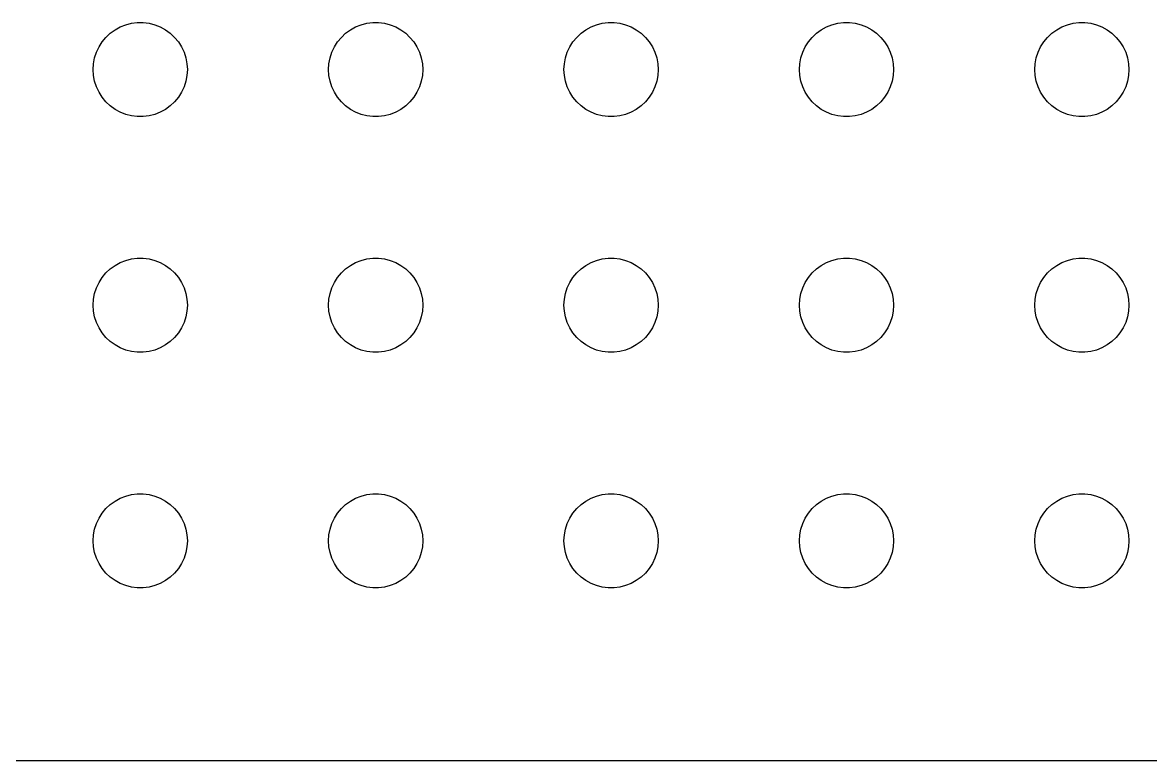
# Model space of a CAD drawing. Header units: metres. Extents: x -134 to 134, y 290 to 736.
# Drawn here: x -3.75 to 32.18, y 290.01 to 313.5 of the extents above; entities that cross this region are included whole.
import ezdxf

# ---------------------------------------------------------------- set-up
doc = ezdxf.new("R2010")
doc.units = ezdxf.units.M

msp = doc.modelspace()

# ---------------------------------------------------------------- linework, layer by layer
for p, q in [((-0.80373, 313.266), (-0.63866, 313.357)), ((-0.63866, 313.357), (-0.46352, 313.427)), ((-0.46352, 313.427), (-0.28107, 313.473)), ((-0.28107, 313.473), (-0.09418, 313.497)), ((-0.09418, 313.497), (0.09418, 313.497)), ((0.09418, 313.497), (0.28107, 313.473)), ((0.28107, 313.473), (0.46352, 313.427)), ((0.46352, 313.427), (0.63866, 313.357)), ((0.63866, 313.357), (0.80373, 313.266)), ((6.69626, 313.266), (6.86133, 313.357)), ((6.86133, 313.357), (7.03647, 313.427)), ((7.03647, 313.427), (7.21892, 313.473)), ((7.21892, 313.473), (7.40581, 313.497)), ((7.40581, 313.497), (7.59418, 313.497)), ((7.59418, 313.497), (7.78107, 313.473)), ((7.78107, 313.473), (7.96352, 313.427)), ((7.96352, 313.427), (8.13866, 313.357)), ((8.13866, 313.357), (8.30373, 313.266)), ((14.1963, 313.266), (14.3613, 313.357)), ((14.3613, 313.357), (14.5365, 313.427)), ((14.5365, 313.427), (14.7189, 313.473)), ((14.7189, 313.473), (14.9058, 313.497)), ((14.9058, 313.497), (15.0942, 313.497)), ((15.0942, 313.497), (15.2811, 313.473)), ((15.2811, 313.473), (15.4635, 313.427)), ((15.4635, 313.427), (15.6387, 313.357)), ((15.6387, 313.357), (15.8037, 313.266)), ((21.6963, 313.266), (21.8613, 313.357)), ((21.8613, 313.357), (22.0365, 313.427)), ((22.0365, 313.427), (22.2189, 313.473)), ((22.2189, 313.473), (22.4058, 313.497)), ((22.4058, 313.497), (22.5942, 313.497)), ((22.5942, 313.497), (22.7811, 313.473)), ((22.7811, 313.473), (22.9635, 313.427)), ((22.9635, 313.427), (23.1387, 313.357)), ((23.1387, 313.357), (23.3037, 313.266)), ((29.1963, 313.266), (29.3613, 313.357)), ((29.3613, 313.357), (29.5365, 313.427)), ((29.5365, 313.427), (29.7189, 313.473)), ((29.7189, 313.473), (29.9058, 313.497)), ((29.9058, 313.497), (30.0942, 313.497)), ((30.0942, 313.497), (30.2811, 313.473)), ((30.2811, 313.473), (30.4635, 313.427)), ((30.4635, 313.427), (30.6387, 313.357)), ((30.6387, 313.357), (30.8037, 313.266)), ((-1.21352, 312.882), (-1.09344, 313.027)), ((-1.09344, 313.027), (-0.95613, 313.156)), ((-0.95613, 313.156), (-0.80373, 313.266)), ((0.80373, 313.266), (0.95613, 313.156)), ((0.95613, 313.156), (1.09344, 313.027)), ((1.09344, 313.027), (1.21352, 312.882)), ((6.28647, 312.882), (6.40654, 313.027)), ((6.40654, 313.027), (6.54385, 313.156)), ((6.54385, 313.156), (6.69626, 313.266)), ((8.30373, 313.266), (8.45613, 313.156)), ((8.45613, 313.156), (8.59344, 313.027)), ((8.59344, 313.027), (8.71352, 312.882)), ((13.7865, 312.882), (13.9065, 313.027)), ((13.9065, 313.027), (14.0439, 313.156)), ((14.0439, 313.156), (14.1963, 313.266)), ((15.8037, 313.266), (15.9561, 313.156)), ((15.9561, 313.156), (16.0934, 313.027)), ((16.0934, 313.027), (16.2135, 312.882)), ((21.2865, 312.882), (21.4065, 313.027)), ((21.4065, 313.027), (21.5439, 313.156)), ((21.5439, 313.156), (21.6963, 313.266)), ((23.3037, 313.266), (23.4561, 313.156)), ((23.4561, 313.156), (23.5934, 313.027)), ((23.5934, 313.027), (23.7135, 312.882)), ((28.7865, 312.882), (28.9065, 313.027)), ((28.9065, 313.027), (29.0439, 313.156)), ((29.0439, 313.156), (29.1963, 313.266)), ((30.8037, 313.266), (30.9561, 313.156)), ((30.9561, 313.156), (31.0934, 313.027)), ((31.0934, 313.027), (31.2135, 312.882)), ((-1.39465, 312.552), (-1.31445, 312.723)), ((-1.31445, 312.723), (-1.21352, 312.882)), ((1.21352, 312.882), (1.31445, 312.723)), ((1.31445, 312.723), (1.39465, 312.552)), ((6.10533, 312.552), (6.18553, 312.723)), ((6.18553, 312.723), (6.28647, 312.882)), ((8.71352, 312.882), (8.81445, 312.723)), ((8.81445, 312.723), (8.89465, 312.552)), ((13.6053, 312.552), (13.6855, 312.723)), ((13.6855, 312.723), (13.7865, 312.882)), ((16.2135, 312.882), (16.3145, 312.723)), ((16.3145, 312.723), (16.3947, 312.552)), ((21.1053, 312.552), (21.1855, 312.723)), ((21.1855, 312.723), (21.2865, 312.882)), ((23.7135, 312.882), (23.8145, 312.723)), ((23.8145, 312.723), (23.8947, 312.552)), ((28.6053, 312.552), (28.6855, 312.723)), ((28.6855, 312.723), (28.7865, 312.882)), ((31.2135, 312.882), (31.3145, 312.723)), ((31.3145, 312.723), (31.3947, 312.552)), ((-1.48816, 312.188), (-1.45287, 312.373)), ((-1.45287, 312.373), (-1.39465, 312.552)), ((1.39465, 312.552), (1.45287, 312.373)), ((1.45287, 312.373), (1.48816, 312.188)), ((6.01183, 312.188), (6.04712, 312.373)), ((6.04712, 312.373), (6.10533, 312.552)), ((8.89465, 312.552), (8.95287, 312.373)), ((8.95287, 312.373), (8.98816, 312.188)), ((13.5118, 312.188), (13.5471, 312.373)), ((13.5471, 312.373), (13.6053, 312.552)), ((16.3947, 312.552), (16.4529, 312.373)), ((16.4529, 312.373), (16.4882, 312.188)), ((21.0118, 312.188), (21.0471, 312.373)), ((21.0471, 312.373), (21.1053, 312.552)), ((23.8947, 312.552), (23.9529, 312.373)), ((23.9529, 312.373), (23.9882, 312.188)), ((28.5118, 312.188), (28.5471, 312.373)), ((28.5471, 312.373), (28.6053, 312.552)), ((31.3947, 312.552), (31.4529, 312.373)), ((31.4529, 312.373), (31.4882, 312.188)), ((-1.5, 312), (-1.48816, 312.188)), ((-1.48816, 311.812), (-1.5, 312)), ((1.48816, 312.188), (1.5, 312)), ((1.5, 312), (1.48816, 311.812)), ((6, 312), (6.01183, 312.188)), ((6.01183, 311.812), (6, 312)), ((8.98816, 312.188), (9, 312)), ((9, 312), (8.98816, 311.812)), ((13.5, 312), (13.5118, 312.188)), ((13.5118, 311.812), (13.5, 312)), ((16.4882, 312.188), (16.5, 312)), ((16.5, 312), (16.4882, 311.812)), ((21, 312), (21.0118, 312.188)), ((21.0118, 311.812), (21, 312)), ((23.9882, 312.188), (24, 312)), ((24, 312), (23.9882, 311.812)), ((28.5, 312), (28.5118, 312.188)), ((28.5118, 311.812), (28.5, 312)), ((31.4882, 312.188), (31.5, 312)), ((31.5, 312), (31.4882, 311.812)), ((-1.45287, 311.627), (-1.48816, 311.812)), ((-1.39465, 311.448), (-1.45287, 311.627)), ((1.45287, 311.627), (1.39465, 311.448)), ((1.48816, 311.812), (1.45287, 311.627)), ((6.04712, 311.627), (6.01183, 311.812)), ((6.10533, 311.448), (6.04712, 311.627)), ((8.95287, 311.627), (8.89465, 311.448)), ((8.98816, 311.812), (8.95287, 311.627)), ((13.5471, 311.627), (13.5118, 311.812)), ((13.6053, 311.448), (13.5471, 311.627)), ((16.4529, 311.627), (16.3947, 311.448)), ((16.4882, 311.812), (16.4529, 311.627)), ((21.0471, 311.627), (21.0118, 311.812)), ((21.1053, 311.448), (21.0471, 311.627)), ((23.9529, 311.627), (23.8947, 311.448)), ((23.9882, 311.812), (23.9529, 311.627)), ((28.5471, 311.627), (28.5118, 311.812)), ((28.6053, 311.448), (28.5471, 311.627)), ((31.4529, 311.627), (31.3947, 311.448)), ((31.4882, 311.812), (31.4529, 311.627)), ((-1.31445, 311.277), (-1.39465, 311.448)), ((-1.21352, 311.118), (-1.31445, 311.277)), ((1.31445, 311.277), (1.21352, 311.118)), ((1.39465, 311.448), (1.31445, 311.277)), ((6.18553, 311.277), (6.10533, 311.448)), ((6.28647, 311.118), (6.18553, 311.277)), ((8.81445, 311.277), (8.71352, 311.118)), ((8.89465, 311.448), (8.81445, 311.277)), ((13.6855, 311.277), (13.6053, 311.448)), ((13.7865, 311.118), (13.6855, 311.277)), ((16.3145, 311.277), (16.2135, 311.118)), ((16.3947, 311.448), (16.3145, 311.277)), ((21.1855, 311.277), (21.1053, 311.448)), ((21.2865, 311.118), (21.1855, 311.277)), ((23.8145, 311.277), (23.7135, 311.118)), ((23.8947, 311.448), (23.8145, 311.277)), ((28.6855, 311.277), (28.6053, 311.448)), ((28.7865, 311.118), (28.6855, 311.277)), ((31.3145, 311.277), (31.2135, 311.118)), ((31.3947, 311.448), (31.3145, 311.277)), ((-1.09344, 310.973), (-1.21352, 311.118)), ((-0.95613, 310.844), (-1.09344, 310.973)), ((-0.80373, 310.734), (-0.95613, 310.844)), ((0.95613, 310.844), (0.80373, 310.734)), ((1.09344, 310.973), (0.95613, 310.844)), ((1.21352, 311.118), (1.09344, 310.973)), ((6.40654, 310.973), (6.28647, 311.118)), ((6.54385, 310.844), (6.40654, 310.973)), ((6.69626, 310.734), (6.54385, 310.844)), ((8.45613, 310.844), (8.30373, 310.734)), ((8.59344, 310.973), (8.45613, 310.844)), ((8.71352, 311.118), (8.59344, 310.973)), ((13.9065, 310.973), (13.7865, 311.118)), ((14.0439, 310.844), (13.9065, 310.973)), ((14.1963, 310.734), (14.0439, 310.844)), ((15.9561, 310.844), (15.8037, 310.734)), ((16.0934, 310.973), (15.9561, 310.844)), ((16.2135, 311.118), (16.0934, 310.973)), ((21.4065, 310.973), (21.2865, 311.118)), ((21.5439, 310.844), (21.4065, 310.973)), ((21.6963, 310.734), (21.5439, 310.844)), ((23.4561, 310.844), (23.3037, 310.734)), ((23.5934, 310.973), (23.4561, 310.844)), ((23.7135, 311.118), (23.5934, 310.973)), ((28.9065, 310.973), (28.7865, 311.118)), ((29.0439, 310.844), (28.9065, 310.973)), ((29.1963, 310.734), (29.0439, 310.844)), ((30.9561, 310.844), (30.8037, 310.734)), ((31.0934, 310.973), (30.9561, 310.844)), ((31.2135, 311.118), (31.0934, 310.973)), ((-0.63866, 310.643), (-0.80373, 310.734)), ((-0.46352, 310.573), (-0.63866, 310.643)), ((-0.28107, 310.527), (-0.46352, 310.573)), ((-0.09418, 310.503), (-0.28107, 310.527)), ((0.09418, 310.503), (-0.09418, 310.503)), ((0.28107, 310.527), (0.09418, 310.503)), ((0.46352, 310.573), (0.28107, 310.527)), ((0.63866, 310.643), (0.46352, 310.573)), ((0.80373, 310.734), (0.63866, 310.643)), ((6.86133, 310.643), (6.69626, 310.734)), ((7.03647, 310.573), (6.86133, 310.643)), ((7.21892, 310.527), (7.03647, 310.573)), ((7.40581, 310.503), (7.21892, 310.527)), ((7.59418, 310.503), (7.40581, 310.503)), ((7.78107, 310.527), (7.59418, 310.503)), ((7.96352, 310.573), (7.78107, 310.527)), ((8.13866, 310.643), (7.96352, 310.573)), ((8.30373, 310.734), (8.13866, 310.643)), ((14.3613, 310.643), (14.1963, 310.734)), ((14.5365, 310.573), (14.3613, 310.643)), ((14.7189, 310.527), (14.5365, 310.573)), ((14.9058, 310.503), (14.7189, 310.527)), ((15.0942, 310.503), (14.9058, 310.503)), ((15.2811, 310.527), (15.0942, 310.503)), ((15.4635, 310.573), (15.2811, 310.527)), ((15.6387, 310.643), (15.4635, 310.573)), ((15.8037, 310.734), (15.6387, 310.643)), ((21.8613, 310.643), (21.6963, 310.734)), ((22.0365, 310.573), (21.8613, 310.643)), ((22.2189, 310.527), (22.0365, 310.573)), ((22.4058, 310.503), (22.2189, 310.527)), ((22.5942, 310.503), (22.4058, 310.503)), ((22.7811, 310.527), (22.5942, 310.503)), ((22.9635, 310.573), (22.7811, 310.527)), ((23.1387, 310.643), (22.9635, 310.573)), ((23.3037, 310.734), (23.1387, 310.643)), ((29.3613, 310.643), (29.1963, 310.734)), ((29.5365, 310.573), (29.3613, 310.643)), ((29.7189, 310.527), (29.5365, 310.573)), ((29.9058, 310.503), (29.7189, 310.527)), ((30.0942, 310.503), (29.9058, 310.503)), ((30.2811, 310.527), (30.0942, 310.503)), ((30.4635, 310.573), (30.2811, 310.527)), ((30.6387, 310.643), (30.4635, 310.573)), ((30.8037, 310.734), (30.6387, 310.643)), ((-0.80373, 305.766), (-0.63866, 305.857)), ((-0.63866, 305.857), (-0.46352, 305.927)), ((-0.46352, 305.927), (-0.28107, 305.973)), ((-0.28107, 305.973), (-0.09418, 305.997)), ((-0.09418, 305.997), (0.09418, 305.997)), ((0.09418, 305.997), (0.28107, 305.973)), ((0.28107, 305.973), (0.46352, 305.927)), ((0.46352, 305.927), (0.63866, 305.857)), ((0.63866, 305.857), (0.80373, 305.766)), ((6.69626, 305.766), (6.86133, 305.857)), ((6.86133, 305.857), (7.03647, 305.927)), ((7.03647, 305.927), (7.21892, 305.973)), ((7.21892, 305.973), (7.40581, 305.997)), ((7.40581, 305.997), (7.59418, 305.997)), ((7.59418, 305.997), (7.78107, 305.973)), ((7.78107, 305.973), (7.96352, 305.927)), ((7.96352, 305.927), (8.13866, 305.857)), ((8.13866, 305.857), (8.30373, 305.766)), ((14.1963, 305.766), (14.3613, 305.857)), ((14.3613, 305.857), (14.5365, 305.927)), ((14.5365, 305.927), (14.7189, 305.973)), ((14.7189, 305.973), (14.9058, 305.997)), ((14.9058, 305.997), (15.0942, 305.997)), ((15.0942, 305.997), (15.2811, 305.973)), ((15.2811, 305.973), (15.4635, 305.927)), ((15.4635, 305.927), (15.6387, 305.857)), ((15.6387, 305.857), (15.8037, 305.766)), ((21.6963, 305.766), (21.8613, 305.857)), ((21.8613, 305.857), (22.0365, 305.927)), ((22.0365, 305.927), (22.2189, 305.973)), ((22.2189, 305.973), (22.4058, 305.997)), ((22.4058, 305.997), (22.5942, 305.997)), ((22.5942, 305.997), (22.7811, 305.973)), ((22.7811, 305.973), (22.9635, 305.927)), ((22.9635, 305.927), (23.1387, 305.857)), ((23.1387, 305.857), (23.3037, 305.766)), ((29.1963, 305.766), (29.3613, 305.857)), ((29.3613, 305.857), (29.5365, 305.927)), ((29.5365, 305.927), (29.7189, 305.973)), ((29.7189, 305.973), (29.9058, 305.997)), ((29.9058, 305.997), (30.0942, 305.997)), ((30.0942, 305.997), (30.2811, 305.973)), ((30.2811, 305.973), (30.4635, 305.927)), ((30.4635, 305.927), (30.6387, 305.857)), ((30.6387, 305.857), (30.8037, 305.766)), ((-1.21352, 305.382), (-1.09344, 305.527)), ((-1.09344, 305.527), (-0.95613, 305.656)), ((-0.95613, 305.656), (-0.80373, 305.766)), ((0.80373, 305.766), (0.95613, 305.656)), ((0.95613, 305.656), (1.09344, 305.527)), ((1.09344, 305.527), (1.21352, 305.382)), ((6.28647, 305.382), (6.40654, 305.527)), ((6.40654, 305.527), (6.54385, 305.656)), ((6.54385, 305.656), (6.69626, 305.766)), ((8.30373, 305.766), (8.45613, 305.656)), ((8.45613, 305.656), (8.59344, 305.527)), ((8.59344, 305.527), (8.71352, 305.382)), ((13.7865, 305.382), (13.9065, 305.527)), ((13.9065, 305.527), (14.0439, 305.656)), ((14.0439, 305.656), (14.1963, 305.766)), ((15.8037, 305.766), (15.9561, 305.656)), ((15.9561, 305.656), (16.0934, 305.527)), ((16.0934, 305.527), (16.2135, 305.382)), ((21.2865, 305.382), (21.4065, 305.527)), ((21.4065, 305.527), (21.5439, 305.656)), ((21.5439, 305.656), (21.6963, 305.766)), ((23.3037, 305.766), (23.4561, 305.656)), ((23.4561, 305.656), (23.5934, 305.527)), ((23.5934, 305.527), (23.7135, 305.382)), ((28.7865, 305.382), (28.9065, 305.527)), ((28.9065, 305.527), (29.0439, 305.656)), ((29.0439, 305.656), (29.1963, 305.766)), ((30.8037, 305.766), (30.9561, 305.656)), ((30.9561, 305.656), (31.0934, 305.527)), ((31.0934, 305.527), (31.2135, 305.382)), ((-1.39465, 305.052), (-1.31445, 305.223)), ((-1.31445, 305.223), (-1.21352, 305.382)), ((1.21352, 305.382), (1.31445, 305.223)), ((1.31445, 305.223), (1.39465, 305.052)), ((6.10533, 305.052), (6.18553, 305.223)), ((6.18553, 305.223), (6.28647, 305.382)), ((8.71352, 305.382), (8.81445, 305.223)), ((8.81445, 305.223), (8.89465, 305.052)), ((13.6053, 305.052), (13.6855, 305.223)), ((13.6855, 305.223), (13.7865, 305.382)), ((16.2135, 305.382), (16.3145, 305.223)), ((16.3145, 305.223), (16.3947, 305.052)), ((21.1053, 305.052), (21.1855, 305.223)), ((21.1855, 305.223), (21.2865, 305.382)), ((23.7135, 305.382), (23.8145, 305.223)), ((23.8145, 305.223), (23.8947, 305.052)), ((28.6053, 305.052), (28.6855, 305.223)), ((28.6855, 305.223), (28.7865, 305.382)), ((31.2135, 305.382), (31.3145, 305.223)), ((31.3145, 305.223), (31.3947, 305.052)), ((-1.48816, 304.688), (-1.45287, 304.873)), ((-1.45287, 304.873), (-1.39465, 305.052)), ((1.39465, 305.052), (1.45287, 304.873)), ((1.45287, 304.873), (1.48816, 304.688)), ((6.01183, 304.688), (6.04712, 304.873)), ((6.04712, 304.873), (6.10533, 305.052)), ((8.89465, 305.052), (8.95287, 304.873)), ((8.95287, 304.873), (8.98816, 304.688)), ((13.5118, 304.688), (13.5471, 304.873)), ((13.5471, 304.873), (13.6053, 305.052)), ((16.3947, 305.052), (16.4529, 304.873)), ((16.4529, 304.873), (16.4882, 304.688)), ((21.0118, 304.688), (21.0471, 304.873)), ((21.0471, 304.873), (21.1053, 305.052)), ((23.8947, 305.052), (23.9529, 304.873)), ((23.9529, 304.873), (23.9882, 304.688)), ((28.5118, 304.688), (28.5471, 304.873)), ((28.5471, 304.873), (28.6053, 305.052)), ((31.3947, 305.052), (31.4529, 304.873)), ((31.4529, 304.873), (31.4882, 304.688)), ((-1.5, 304.5), (-1.48816, 304.688)), ((-1.48816, 304.312), (-1.5, 304.5)), ((1.48816, 304.688), (1.5, 304.5)), ((1.5, 304.5), (1.48816, 304.312)), ((6, 304.5), (6.01183, 304.688)), ((6.01183, 304.312), (6, 304.5)), ((8.98816, 304.688), (9, 304.5)), ((9, 304.5), (8.98816, 304.312)), ((13.5, 304.5), (13.5118, 304.688)), ((13.5118, 304.312), (13.5, 304.5)), ((16.4882, 304.688), (16.5, 304.5)), ((16.5, 304.5), (16.4882, 304.312)), ((21, 304.5), (21.0118, 304.688)), ((21.0118, 304.312), (21, 304.5)), ((23.9882, 304.688), (24, 304.5)), ((24, 304.5), (23.9882, 304.312)), ((28.5, 304.5), (28.5118, 304.688)), ((28.5118, 304.312), (28.5, 304.5)), ((31.4882, 304.688), (31.5, 304.5)), ((31.5, 304.5), (31.4882, 304.312)), ((-1.45287, 304.127), (-1.48816, 304.312)), ((-1.39465, 303.948), (-1.45287, 304.127)), ((1.45287, 304.127), (1.39465, 303.948)), ((1.48816, 304.312), (1.45287, 304.127)), ((6.04712, 304.127), (6.01183, 304.312)), ((6.10533, 303.948), (6.04712, 304.127)), ((8.95287, 304.127), (8.89465, 303.948)), ((8.98816, 304.312), (8.95287, 304.127)), ((13.5471, 304.127), (13.5118, 304.312)), ((13.6053, 303.948), (13.5471, 304.127)), ((16.4529, 304.127), (16.3947, 303.948)), ((16.4882, 304.312), (16.4529, 304.127)), ((21.0471, 304.127), (21.0118, 304.312)), ((21.1053, 303.948), (21.0471, 304.127)), ((23.9529, 304.127), (23.8947, 303.948)), ((23.9882, 304.312), (23.9529, 304.127)), ((28.5471, 304.127), (28.5118, 304.312)), ((28.6053, 303.948), (28.5471, 304.127)), ((31.4529, 304.127), (31.3947, 303.948)), ((31.4882, 304.312), (31.4529, 304.127)), ((-1.31445, 303.777), (-1.39465, 303.948)), ((-1.21352, 303.618), (-1.31445, 303.777)), ((1.31445, 303.777), (1.21352, 303.618)), ((1.39465, 303.948), (1.31445, 303.777)), ((6.18553, 303.777), (6.10533, 303.948)), ((6.28647, 303.618), (6.18553, 303.777)), ((8.81445, 303.777), (8.71352, 303.618)), ((8.89465, 303.948), (8.81445, 303.777)), ((13.6855, 303.777), (13.6053, 303.948)), ((13.7865, 303.618), (13.6855, 303.777)), ((16.3145, 303.777), (16.2135, 303.618)), ((16.3947, 303.948), (16.3145, 303.777)), ((21.1855, 303.777), (21.1053, 303.948)), ((21.2865, 303.618), (21.1855, 303.777)), ((23.8145, 303.777), (23.7135, 303.618)), ((23.8947, 303.948), (23.8145, 303.777)), ((28.6855, 303.777), (28.6053, 303.948)), ((28.7865, 303.618), (28.6855, 303.777)), ((31.3145, 303.777), (31.2135, 303.618)), ((31.3947, 303.948), (31.3145, 303.777)), ((-1.09344, 303.473), (-1.21352, 303.618)), ((-0.95613, 303.344), (-1.09344, 303.473)), ((-0.80373, 303.234), (-0.95613, 303.344)), ((0.95613, 303.344), (0.80373, 303.234)), ((1.09344, 303.473), (0.95613, 303.344)), ((1.21352, 303.618), (1.09344, 303.473)), ((6.40654, 303.473), (6.28647, 303.618)), ((6.54385, 303.344), (6.40654, 303.473)), ((6.69626, 303.234), (6.54385, 303.344)), ((8.45613, 303.344), (8.30373, 303.234)), ((8.59344, 303.473), (8.45613, 303.344)), ((8.71352, 303.618), (8.59344, 303.473)), ((13.9065, 303.473), (13.7865, 303.618)), ((14.0439, 303.344), (13.9065, 303.473)), ((14.1963, 303.234), (14.0439, 303.344)), ((15.9561, 303.344), (15.8037, 303.234)), ((16.0934, 303.473), (15.9561, 303.344)), ((16.2135, 303.618), (16.0934, 303.473)), ((21.4065, 303.473), (21.2865, 303.618)), ((21.5439, 303.344), (21.4065, 303.473)), ((21.6963, 303.234), (21.5439, 303.344)), ((23.4561, 303.344), (23.3037, 303.234)), ((23.5934, 303.473), (23.4561, 303.344)), ((23.7135, 303.618), (23.5934, 303.473)), ((28.9065, 303.473), (28.7865, 303.618)), ((29.0439, 303.344), (28.9065, 303.473)), ((29.1963, 303.234), (29.0439, 303.344)), ((30.9561, 303.344), (30.8037, 303.234)), ((31.0934, 303.473), (30.9561, 303.344)), ((31.2135, 303.618), (31.0934, 303.473)), ((-0.63866, 303.143), (-0.80373, 303.234)), ((-0.46352, 303.073), (-0.63866, 303.143)), ((-0.28107, 303.027), (-0.46352, 303.073)), ((-0.09418, 303.003), (-0.28107, 303.027)), ((0.09418, 303.003), (-0.09418, 303.003)), ((0.28107, 303.027), (0.09418, 303.003)), ((0.46352, 303.073), (0.28107, 303.027)), ((0.63866, 303.143), (0.46352, 303.073)), ((0.80373, 303.234), (0.63866, 303.143)), ((6.86133, 303.143), (6.69626, 303.234)), ((7.03647, 303.073), (6.86133, 303.143)), ((7.21892, 303.027), (7.03647, 303.073)), ((7.40581, 303.003), (7.21892, 303.027)), ((7.59418, 303.003), (7.40581, 303.003)), ((7.78107, 303.027), (7.59418, 303.003)), ((7.96352, 303.073), (7.78107, 303.027)), ((8.13866, 303.143), (7.96352, 303.073)), ((8.30373, 303.234), (8.13866, 303.143)), ((14.3613, 303.143), (14.1963, 303.234)), ((14.5365, 303.073), (14.3613, 303.143)), ((14.7189, 303.027), (14.5365, 303.073)), ((14.9058, 303.003), (14.7189, 303.027)), ((15.0942, 303.003), (14.9058, 303.003)), ((15.2811, 303.027), (15.0942, 303.003)), ((15.4635, 303.073), (15.2811, 303.027)), ((15.6387, 303.143), (15.4635, 303.073)), ((15.8037, 303.234), (15.6387, 303.143)), ((21.8613, 303.143), (21.6963, 303.234)), ((22.0365, 303.073), (21.8613, 303.143)), ((22.2189, 303.027), (22.0365, 303.073)), ((22.4058, 303.003), (22.2189, 303.027)), ((22.5942, 303.003), (22.4058, 303.003)), ((22.7811, 303.027), (22.5942, 303.003)), ((22.9635, 303.073), (22.7811, 303.027)), ((23.1387, 303.143), (22.9635, 303.073)), ((23.3037, 303.234), (23.1387, 303.143)), ((29.3613, 303.143), (29.1963, 303.234)), ((29.5365, 303.073), (29.3613, 303.143)), ((29.7189, 303.027), (29.5365, 303.073)), ((29.9058, 303.003), (29.7189, 303.027)), ((30.0942, 303.003), (29.9058, 303.003)), ((30.2811, 303.027), (30.0942, 303.003)), ((30.4635, 303.073), (30.2811, 303.027)), ((30.6387, 303.143), (30.4635, 303.073)), ((30.8037, 303.234), (30.6387, 303.143)), ((-0.95613, 298.156), (-0.80373, 298.266)), ((-0.80373, 298.266), (-0.63866, 298.357)), ((-0.63866, 298.357), (-0.46352, 298.427)), ((-0.46352, 298.427), (-0.28107, 298.473)), ((-0.28107, 298.473), (-0.09418, 298.497)), ((-0.09418, 298.497), (0.09418, 298.497)), ((0.09418, 298.497), (0.28107, 298.473)), ((0.28107, 298.473), (0.46352, 298.427)), ((0.46352, 298.427), (0.63866, 298.357)), ((0.63866, 298.357), (0.80373, 298.266)), ((0.80373, 298.266), (0.95613, 298.156)), ((6.54385, 298.156), (6.69626, 298.266)), ((6.69626, 298.266), (6.86133, 298.357)), ((6.86133, 298.357), (7.03647, 298.427)), ((7.03647, 298.427), (7.21892, 298.473)), ((7.21892, 298.473), (7.40581, 298.497)), ((7.40581, 298.497), (7.59418, 298.497)), ((7.59418, 298.497), (7.78107, 298.473)), ((7.78107, 298.473), (7.96352, 298.427)), ((7.96352, 298.427), (8.13866, 298.357)), ((8.13866, 298.357), (8.30373, 298.266)), ((8.30373, 298.266), (8.45613, 298.156)), ((14.0439, 298.156), (14.1963, 298.266)), ((14.1963, 298.266), (14.3613, 298.357)), ((14.3613, 298.357), (14.5365, 298.427)), ((14.5365, 298.427), (14.7189, 298.473)), ((14.7189, 298.473), (14.9058, 298.497)), ((14.9058, 298.497), (15.0942, 298.497)), ((15.0942, 298.497), (15.2811, 298.473)), ((15.2811, 298.473), (15.4635, 298.427)), ((15.4635, 298.427), (15.6387, 298.357)), ((15.6387, 298.357), (15.8037, 298.266)), ((15.8037, 298.266), (15.9561, 298.156)), ((21.5439, 298.156), (21.6963, 298.266)), ((21.6963, 298.266), (21.8613, 298.357)), ((21.8613, 298.357), (22.0365, 298.427)), ((22.0365, 298.427), (22.2189, 298.473)), ((22.2189, 298.473), (22.4058, 298.497)), ((22.4058, 298.497), (22.5942, 298.497)), ((22.5942, 298.497), (22.7811, 298.473)), ((22.7811, 298.473), (22.9635, 298.427)), ((22.9635, 298.427), (23.1387, 298.357)), ((23.1387, 298.357), (23.3037, 298.266)), ((23.3037, 298.266), (23.4561, 298.156)), ((29.0439, 298.156), (29.1963, 298.266)), ((29.1963, 298.266), (29.3613, 298.357)), ((29.3613, 298.357), (29.5365, 298.427)), ((29.5365, 298.427), (29.7189, 298.473)), ((29.7189, 298.473), (29.9058, 298.497)), ((29.9058, 298.497), (30.0942, 298.497)), ((30.0942, 298.497), (30.2811, 298.473)), ((30.2811, 298.473), (30.4635, 298.427)), ((30.4635, 298.427), (30.6387, 298.357)), ((30.6387, 298.357), (30.8037, 298.266)), ((30.8037, 298.266), (30.9561, 298.156)), ((-1.21352, 297.882), (-1.09344, 298.027)), ((-1.09344, 298.027), (-0.95613, 298.156)), ((0.95613, 298.156), (1.09344, 298.027)), ((1.09344, 298.027), (1.21352, 297.882)), ((6.28647, 297.882), (6.40654, 298.027)), ((6.40654, 298.027), (6.54385, 298.156)), ((8.45613, 298.156), (8.59344, 298.027)), ((8.59344, 298.027), (8.71352, 297.882)), ((13.7865, 297.882), (13.9065, 298.027)), ((13.9065, 298.027), (14.0439, 298.156)), ((15.9561, 298.156), (16.0934, 298.027)), ((16.0934, 298.027), (16.2135, 297.882)), ((21.2865, 297.882), (21.4065, 298.027)), ((21.4065, 298.027), (21.5439, 298.156)), ((23.4561, 298.156), (23.5934, 298.027)), ((23.5934, 298.027), (23.7135, 297.882)), ((28.7865, 297.882), (28.9065, 298.027)), ((28.9065, 298.027), (29.0439, 298.156)), ((30.9561, 298.156), (31.0934, 298.027)), ((31.0934, 298.027), (31.2135, 297.882)), ((-1.45287, 297.373), (-1.39465, 297.552)), ((-1.39465, 297.552), (-1.31445, 297.723)), ((-1.31445, 297.723), (-1.21352, 297.882)), ((1.21352, 297.882), (1.31445, 297.723)), ((1.31445, 297.723), (1.39465, 297.552)), ((1.39465, 297.552), (1.45287, 297.373)), ((6.04712, 297.373), (6.10533, 297.552)), ((6.10533, 297.552), (6.18553, 297.723)), ((6.18553, 297.723), (6.28647, 297.882)), ((8.71352, 297.882), (8.81445, 297.723)), ((8.81445, 297.723), (8.89465, 297.552)), ((8.89465, 297.552), (8.95287, 297.373)), ((13.5471, 297.373), (13.6053, 297.552)), ((13.6053, 297.552), (13.6855, 297.723)), ((13.6855, 297.723), (13.7865, 297.882)), ((16.2135, 297.882), (16.3145, 297.723)), ((16.3145, 297.723), (16.3947, 297.552)), ((16.3947, 297.552), (16.4529, 297.373)), ((21.0471, 297.373), (21.1053, 297.552)), ((21.1053, 297.552), (21.1855, 297.723)), ((21.1855, 297.723), (21.2865, 297.882)), ((23.7135, 297.882), (23.8145, 297.723)), ((23.8145, 297.723), (23.8947, 297.552)), ((23.8947, 297.552), (23.9529, 297.373)), ((28.5471, 297.373), (28.6053, 297.552)), ((28.6053, 297.552), (28.6855, 297.723)), ((28.6855, 297.723), (28.7865, 297.882)), ((31.2135, 297.882), (31.3145, 297.723)), ((31.3145, 297.723), (31.3947, 297.552)), ((31.3947, 297.552), (31.4529, 297.373)), ((-1.5, 297), (-1.48816, 297.188)), ((-1.48816, 297.188), (-1.45287, 297.373)), ((1.45287, 297.373), (1.48816, 297.188)), ((1.48816, 297.188), (1.5, 297)), ((6, 297), (6.01183, 297.188)), ((6.01183, 297.188), (6.04712, 297.373)), ((8.95287, 297.373), (8.98816, 297.188)), ((8.98816, 297.188), (9, 297)), ((13.5, 297), (13.5118, 297.188)), ((13.5118, 297.188), (13.5471, 297.373)), ((16.4529, 297.373), (16.4882, 297.188)), ((16.4882, 297.188), (16.5, 297)), ((21, 297), (21.0118, 297.188)), ((21.0118, 297.188), (21.0471, 297.373)), ((23.9529, 297.373), (23.9882, 297.188)), ((23.9882, 297.188), (24, 297)), ((28.5, 297), (28.5118, 297.188)), ((28.5118, 297.188), (28.5471, 297.373)), ((31.4529, 297.373), (31.4882, 297.188)), ((31.4882, 297.188), (31.5, 297)), ((-1.48816, 296.812), (-1.5, 297)), ((1.5, 297), (1.48816, 296.812)), ((6.01183, 296.812), (6, 297)), ((9, 297), (8.98816, 296.812)), ((13.5118, 296.812), (13.5, 297)), ((16.5, 297), (16.4882, 296.812)), ((21.0118, 296.812), (21, 297)), ((24, 297), (23.9882, 296.812)), ((28.5118, 296.812), (28.5, 297)), ((31.5, 297), (31.4882, 296.812)), ((-1.45287, 296.627), (-1.48816, 296.812)), ((-1.39465, 296.448), (-1.45287, 296.627)), ((1.45287, 296.627), (1.39465, 296.448)), ((1.48816, 296.812), (1.45287, 296.627)), ((6.04712, 296.627), (6.01183, 296.812)), ((6.10533, 296.448), (6.04712, 296.627)), ((8.95287, 296.627), (8.89465, 296.448)), ((8.98816, 296.812), (8.95287, 296.627)), ((13.5471, 296.627), (13.5118, 296.812)), ((13.6053, 296.448), (13.5471, 296.627)), ((16.4529, 296.627), (16.3947, 296.448)), ((16.4882, 296.812), (16.4529, 296.627)), ((21.0471, 296.627), (21.0118, 296.812)), ((21.1053, 296.448), (21.0471, 296.627)), ((23.9529, 296.627), (23.8947, 296.448)), ((23.9882, 296.812), (23.9529, 296.627)), ((28.5471, 296.627), (28.5118, 296.812)), ((28.6053, 296.448), (28.5471, 296.627)), ((31.4529, 296.627), (31.3947, 296.448)), ((31.4882, 296.812), (31.4529, 296.627)), ((-1.31445, 296.277), (-1.39465, 296.448)), ((-1.21352, 296.118), (-1.31445, 296.277)), ((-1.09344, 295.973), (-1.21352, 296.118)), ((1.21352, 296.118), (1.09344, 295.973)), ((1.31445, 296.277), (1.21352, 296.118)), ((1.39465, 296.448), (1.31445, 296.277)), ((6.18553, 296.277), (6.10533, 296.448)), ((6.28647, 296.118), (6.18553, 296.277)), ((6.40654, 295.973), (6.28647, 296.118)), ((8.71352, 296.118), (8.59344, 295.973)), ((8.81445, 296.277), (8.71352, 296.118)), ((8.89465, 296.448), (8.81445, 296.277)), ((13.6855, 296.277), (13.6053, 296.448)), ((13.7865, 296.118), (13.6855, 296.277)), ((13.9065, 295.973), (13.7865, 296.118)), ((16.2135, 296.118), (16.0934, 295.973)), ((16.3145, 296.277), (16.2135, 296.118)), ((16.3947, 296.448), (16.3145, 296.277)), ((21.1855, 296.277), (21.1053, 296.448)), ((21.2865, 296.118), (21.1855, 296.277)), ((21.4065, 295.973), (21.2865, 296.118)), ((23.7135, 296.118), (23.5934, 295.973)), ((23.8145, 296.277), (23.7135, 296.118)), ((23.8947, 296.448), (23.8145, 296.277)), ((28.6855, 296.277), (28.6053, 296.448)), ((28.7865, 296.118), (28.6855, 296.277)), ((28.9065, 295.973), (28.7865, 296.118)), ((31.2135, 296.118), (31.0934, 295.973)), ((31.3145, 296.277), (31.2135, 296.118)), ((31.3947, 296.448), (31.3145, 296.277)), ((-0.95613, 295.844), (-1.09344, 295.973)), ((-0.80373, 295.734), (-0.95613, 295.844)), ((0.95613, 295.844), (0.80373, 295.734)), ((1.09344, 295.973), (0.95613, 295.844)), ((6.54385, 295.844), (6.40654, 295.973)), ((6.69626, 295.734), (6.54385, 295.844)), ((8.45613, 295.844), (8.30373, 295.734)), ((8.59344, 295.973), (8.45613, 295.844)), ((14.0439, 295.844), (13.9065, 295.973)), ((14.1963, 295.734), (14.0439, 295.844)), ((15.9561, 295.844), (15.8037, 295.734)), ((16.0934, 295.973), (15.9561, 295.844)), ((21.5439, 295.844), (21.4065, 295.973)), ((21.6963, 295.734), (21.5439, 295.844)), ((23.4561, 295.844), (23.3037, 295.734)), ((23.5934, 295.973), (23.4561, 295.844)), ((29.0439, 295.844), (28.9065, 295.973)), ((29.1963, 295.734), (29.0439, 295.844)), ((30.9561, 295.844), (30.8037, 295.734)), ((31.0934, 295.973), (30.9561, 295.844)), ((-0.63866, 295.643), (-0.80373, 295.734)), ((-0.46352, 295.573), (-0.63866, 295.643)), ((-0.28107, 295.527), (-0.46352, 295.573)), ((-0.09418, 295.503), (-0.28107, 295.527)), ((0.09418, 295.503), (-0.09418, 295.503)), ((0.28107, 295.527), (0.09418, 295.503)), ((0.46352, 295.573), (0.28107, 295.527)), ((0.63866, 295.643), (0.46352, 295.573)), ((0.80373, 295.734), (0.63866, 295.643)), ((6.86133, 295.643), (6.69626, 295.734)), ((7.03647, 295.573), (6.86133, 295.643)), ((7.21892, 295.527), (7.03647, 295.573)), ((7.40581, 295.503), (7.21892, 295.527)), ((7.59418, 295.503), (7.40581, 295.503)), ((7.78107, 295.527), (7.59418, 295.503)), ((7.96352, 295.573), (7.78107, 295.527)), ((8.13866, 295.643), (7.96352, 295.573)), ((8.30373, 295.734), (8.13866, 295.643)), ((14.3613, 295.643), (14.1963, 295.734)), ((14.5365, 295.573), (14.3613, 295.643)), ((14.7189, 295.527), (14.5365, 295.573)), ((14.9058, 295.503), (14.7189, 295.527)), ((15.0942, 295.503), (14.9058, 295.503)), ((15.2811, 295.527), (15.0942, 295.503)), ((15.4635, 295.573), (15.2811, 295.527)), ((15.6387, 295.643), (15.4635, 295.573)), ((15.8037, 295.734), (15.6387, 295.643)), ((21.8613, 295.643), (21.6963, 295.734)), ((22.0365, 295.573), (21.8613, 295.643)), ((22.2189, 295.527), (22.0365, 295.573)), ((22.4058, 295.503), (22.2189, 295.527)), ((22.5942, 295.503), (22.4058, 295.503)), ((22.7811, 295.527), (22.5942, 295.503)), ((22.9635, 295.573), (22.7811, 295.527)), ((23.1387, 295.643), (22.9635, 295.573)), ((23.3037, 295.734), (23.1387, 295.643)), ((29.3613, 295.643), (29.1963, 295.734)), ((29.5365, 295.573), (29.3613, 295.643)), ((29.7189, 295.527), (29.5365, 295.573)), ((29.9058, 295.503), (29.7189, 295.527)), ((30.0942, 295.503), (29.9058, 295.503)), ((30.2811, 295.527), (30.0942, 295.503)), ((30.4635, 295.573), (30.2811, 295.527)), ((30.6387, 295.643), (30.4635, 295.573)), ((30.8037, 295.734), (30.6387, 295.643)), ((-129.814, 290.01), (129.814, 290.01))]:
    msp.add_line(p, q)

doc.saveas('drawing.dxf')
